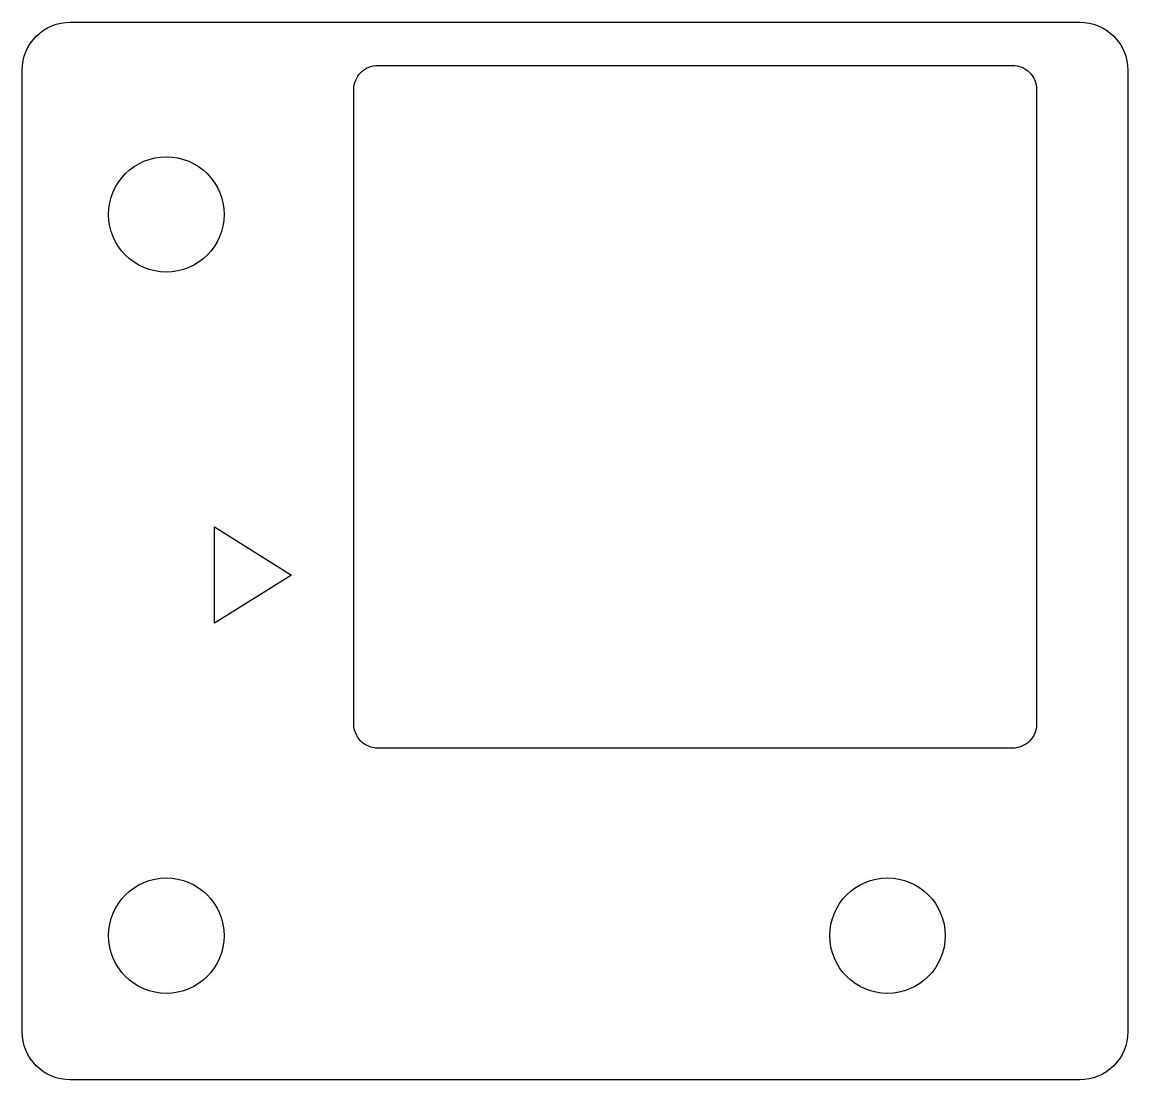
# Model space of a CAD drawing. Extents: x -55 to 60, y -55 to 55.
import ezdxf

# ---------------------------------------------------------------- set-up
doc = ezdxf.new("R2010")
doc.units = 0

msp = doc.modelspace()

# ---------------------------------------------------------------- linework, layer by layer
at = {"layer": '1'}
for points in [[(60, 50), (60, -50, -0.414214), (55, -55), (-50, -55, -0.414214), (-55, -50), (-55, 50, -0.414214), (-50, 55), (55, 55, -0.414214)], [(50.5, 48), (50.5, -18, -0.414214), (48, -20.5), (-18, -20.5, -0.414214), (-20.5, -18), (-20.5, 48, -0.414214), (-18, 50.5), (48, 50.5, -0.414214)]]:
    msp.add_lwpolyline(points, format="xyb", close=True, dxfattribs=at)
msp.add_lwpolyline([(-27, -2.5), (-35, -7.5), (-35, 2.5)], close=True, dxfattribs=at)
for centre in [(-40, 35), (-40, -40), (35, -40)]:
    msp.add_circle(centre, 6, dxfattribs=at)

doc.saveas('drawing.dxf')
